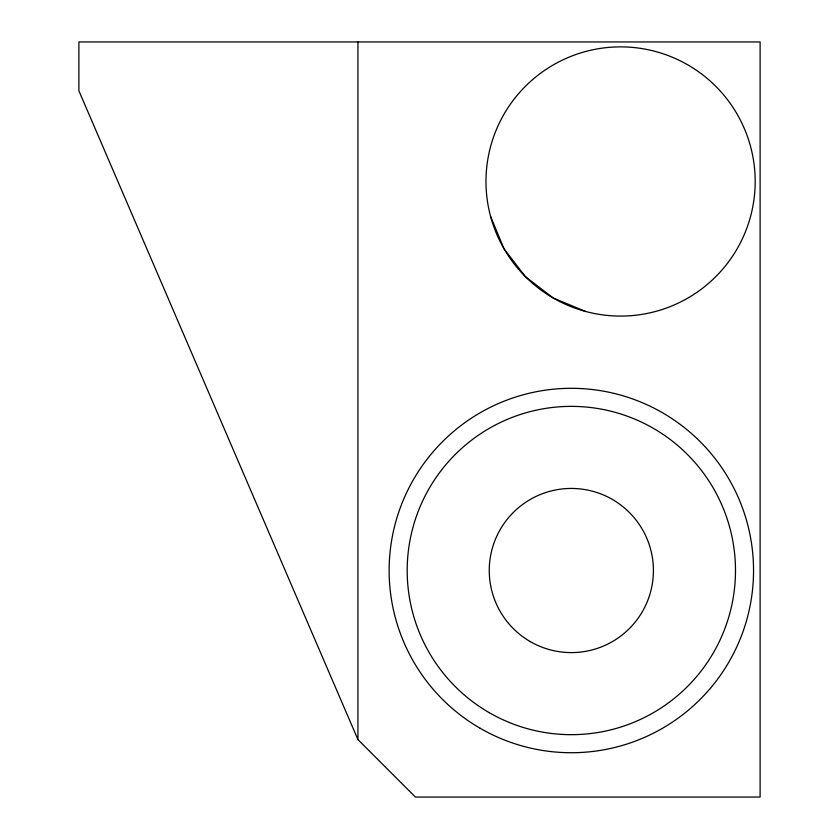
<?xml version="1.0" encoding="UTF-8"?>
<svg xmlns="http://www.w3.org/2000/svg" width="839" height="839" viewBox="0 0 839 839"><rect width="100%" height="100%" fill="white"/><g stroke="black" fill="none" stroke-linecap="round" stroke-linejoin="round"><path stroke-width="1.26" d="M585.748 311.5L553.289 298.055L525.403 276.66L504.019 248.784L490.563 216.315M357.938 739.599L415.399 797.05L760.113 797.05L760.113 41.95L78.887 41.95L78.887 90.79L357.938 739.599L357.938 41.95M525.403 276.66A134.607 134.607 0 0 0 750.601 216.315A134.607 134.607 0 0 0 585.748 51.462A134.607 134.607 0 0 0 525.403 276.66M480.233 728.315A182.21 182.21 0 0 0 753.548 570.52A182.21 182.21 0 0 0 480.233 412.725A182.21 182.21 0 0 0 480.233 728.315M530.3 641.604A82.075 82.075 0 0 0 653.413 570.52A82.075 82.075 0 0 0 530.3 499.436A82.075 82.075 0 0 0 530.3 641.604M489.263 712.678A164.15 164.15 0 0 0 735.488 570.52A164.15 164.15 0 0 0 489.263 428.362A164.15 164.15 0 0 0 489.263 712.678"/></g></svg>
